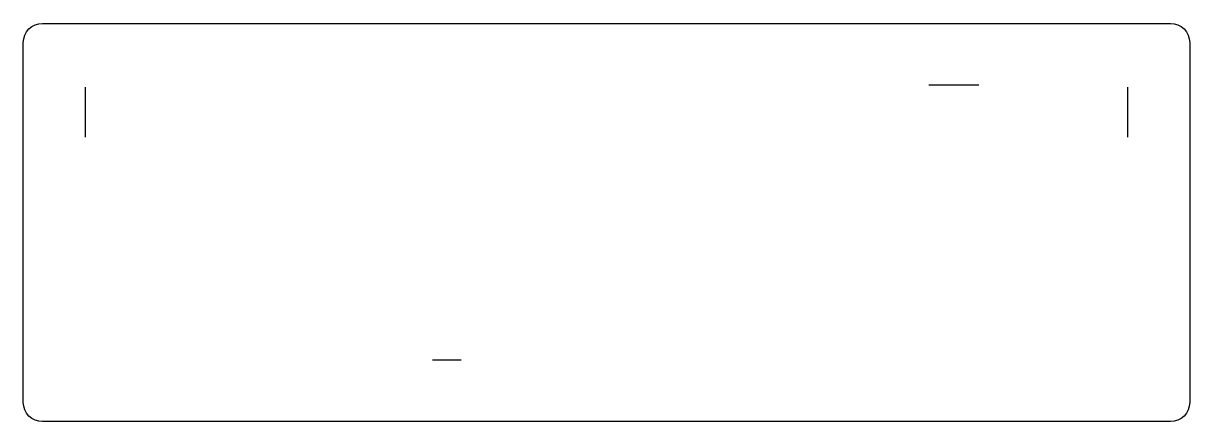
# Model space of a CAD drawing. Header units: millimetres. Extents: x -13 to 289, y -90 to 13.
import ezdxf

# ---------------------------------------------------------------- set-up
doc = ezdxf.new("R2010")
doc.units = ezdxf.units.MM
doc.layers.get('0').update_dxf_attribs({"linetype": 'CONTINUOUS'})

msp = doc.modelspace()

# ---------------------------------------------------------------- linework, layer by layer
for p, q in [((234.1475, -2.525), (221.1475, -2.525)), ((2.525, -3.025), (2.525, -16.025)), ((272.7475, -16.025), (272.7475, -3.025)), ((92.56, -73.675), (99.9475, -73.675))]:
    msp.add_line(p, q)
msp.add_lwpolyline([(-8.475, 13.475), (283.7475, 13.475, -0.41421356), (288.7475, 8.475), (288.7475, -84.675, -0.41421356), (283.7475, -89.675), (-8.475, -89.675, -0.41421356), (-13.475, -84.675), (-13.475, 8.475, -0.41421356)], format="xyb", close=True)

doc.saveas('drawing.dxf')
